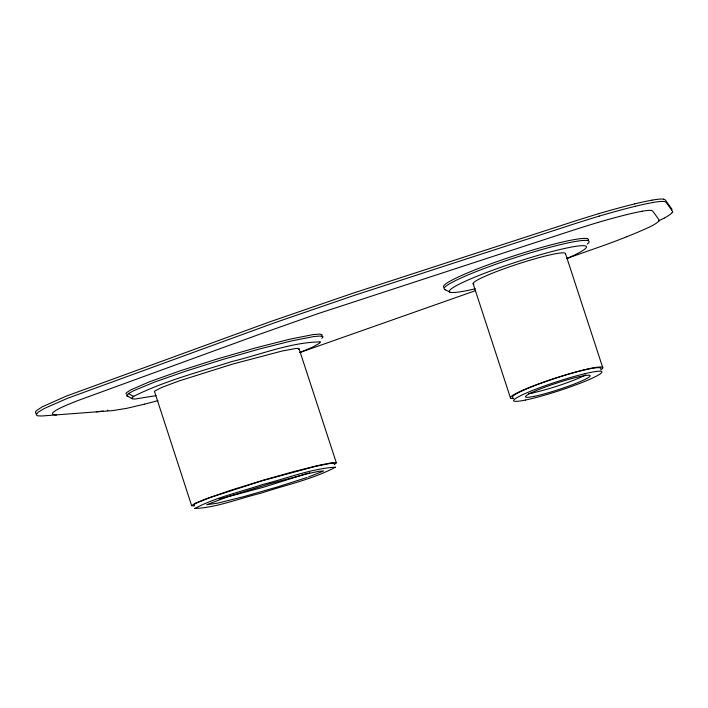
<?xml version="1.0" encoding="UTF-8"?>
<svg xmlns="http://www.w3.org/2000/svg" width="708" height="708" viewBox="0 0 708 708"><rect width="100%" height="100%" fill="white"/><g stroke="black" fill="none" stroke-linecap="round" stroke-linejoin="round"><path stroke-width="1.06" d="M194.204 506.052L191.664 505.645L195.328 503.211L206.001 498.839L231.224 490.122L263.119 480.245L294.36 471.422L320.29 464.979L331.512 462.828L336.291 462.758L334.468 464.51M658.838 221.135L658.971 220.976A55.127 5.478 -18.1 0 0 659.236 220.418L659.245 220.197A58.95 5.859 -18.1 0 0 659.104 219.887L652.652 210.975L651.245 210.409M334.105 464.05L333.866 463.244L330.539 463.386L315.52 466.351L262.633 480.608L210.603 497.379L196.355 503.096L193.85 504.645L194.364 505.397M298.634 349.407L298.741 348.478L295.971 348.46L282.297 350.982L232.543 364.116L179.283 380.877L161.619 387.471L154.441 391.267L191.664 505.707M321.768 338.371L321.981 338.194A47.197 4.691 -18.1 0 0 322.742 336.663M322.76 336.663L320.007 336.043L313.679 336.583L291.731 340.867L259.739 348.92L222.71 359.496L186.177 371.001L154.902 381.939L133.883 390.612L128.467 393.595L126.635 395.604L132.281 398.746L134.555 399.073L156.008 395.675M133.794 396.268L132.015 397.808L132.281 398.746M133.803 396.259C164.937 380.815 198.921 371.974 231.95 361.522C260.677 354.611 290.563 342.336 320.096 341.902M652.634 225.427L652.165 225.675A50.826 5.045 -18.1 0 1 646.501 228.41A109.731 10.903 -18.1 0 1 626.978 236.658M626.952 236.667L624.792 237.525A98.341 9.77 -18.1 0 1 603.623 245.499L566.763 258.491M299.511 352.637L312.6 347.141L319.379 343.309A43.029 4.275 -18.1 0 0 320.078 341.902M300.059 352.469L475.086 290.793M309.131 472.829L309.715 472.625M307.909 473.254L263.243 487.29L220.949 498.609M308.44 477.006L323.689 470.962L318.919 471.289L306.467 473.962L269.084 483.962L228.082 496.6L206.674 504.742L218.037 503.078L244.313 496.485L277.315 486.989L307.157 477.449M598.039 222.427L596.835 222.79A139.591 13.868 -18.1 0 0 566.373 232.419L317.423 313.839L258.942 334.477L81.225 399.347C80.013 399.781 39.86 414.463 56.569 414.95M144.644 404.135L126.573 408.366L112.395 410.64L41.79 416.003L37.657 415.826L36.179 414.764L38.214 412.171L44.454 408.419L67.49 398.303L274.677 322.742L353.796 295.546L563.223 227.489A155.034 15.399 -18.1 0 1 599.287 216.09M627.341 214.471L628.536 214.179A79.907 7.938 -18.1 0 1 642.183 211.241M547.532 255.473L549.258 255.066A48.56 4.823 -18.1 0 1 565.347 254.128M584.808 373.709L586.49 373.32A46.471 4.62 -18.1 0 1 589.826 379.276A46.471 4.62 -18.1 0 1 525.663 400.002M220.338 498.751L219.135 499.025M532.257 392.958L533.159 392.772M534.319 396.321L533.416 396.498A33.984 3.372 -18.1 0 1 534.159 391.506A33.984 3.372 -18.1 0 1 577.268 377.16L579.073 376.736A33.984 3.372 -18.1 0 1 581.1 381.214A33.984 3.372 -18.1 0 1 534.336 396.312M525.637 400.011L524.54 400.232A46.471 4.62 -18.1 0 1 525.601 393.365A46.471 4.62 -18.1 0 1 584.826 373.7M642.209 211.232L642.846 211.117A54.357 5.398 -18.1 0 1 651.192 210.426M107.359 410.348L107.917 410.251M103.111 411.021L97.943 411.658M97.518 411.702L96.279 411.808M128.564 396.453L127.068 396.135M663.617 199.152L665.193 199.824L671.662 208.763A74.278 7.381 -18.1 0 1 671.83 209.152L671.821 209.409A70.95 7.045 -18.1 0 1 671.556 210.019M664.387 201.514L665.971 202.187L672.432 211.126A74.278 7.381 -18.1 0 1 672.6 211.506L672.591 211.772A70.95 7.045 -18.1 0 1 672.175 212.604M587.481 238.72L587.047 238.605A56.295 5.593 -18.1 0 0 586.667 238.534L586.551 238.516A76.26 7.576 -18.1 0 0 501.901 259.916A76.26 7.576 -18.1 0 0 444.341 287.59M36.435 413.339L35.958 413.136M444.659 289.457L449.872 292.068M126.431 394.17L125.997 393.524L126.502 392.692L130.759 389.896L149.485 381.789L180.39 370.744L217.63 358.868L256.305 347.708L290.023 339.141L313.042 334.619L319.706 334.079L322.167 334.796A47.197 4.691 -18.1 0 1 321.839 335.742M128.467 393.595L133.52 396.445M35.692 412.95L35.471 411.932L36.444 410.649L42.082 406.914L66.021 396.214L269.5 321.954L352.035 293.51L562.453 225.126A155.034 15.399 -18.1 0 1 598.517 213.727M299.024 348.655L336.362 462.855M565.453 253.535L602.765 367.682M473.13 283.696L510.441 397.852M587.454 238.729A76.26 7.576 -18.1 0 1 588.339 240.322M588.012 243.472A76.26 7.576 -18.1 0 0 588.1 240.693L587.693 240.57A56.295 5.593 -18.1 0 0 587.313 240.508L587.197 240.49A76.26 7.576 -18.1 0 0 500.742 262.509A76.26 7.576 -18.1 0 0 445.651 289.74M587.498 243.915A76.26 7.576 -18.1 0 1 587.313 244.074M566.719 258.597A72.101 7.16 -18.1 0 0 585.489 245.968L585.1 245.853A53.171 5.283 -18.1 0 0 584.737 245.782L584.631 245.773A72.154 7.168 -18.1 0 0 501.14 267.199A72.154 7.168 -18.1 0 0 451.554 292.466L452.306 292.501A72.101 7.16 -18.1 0 0 475.298 288.758M158.034 400.56A99.226 9.859 -18.1 0 1 144.689 404.118M658.767 221.162A74.163 7.363 -18.1 0 1 652.688 225.409M598.074 222.409A98.031 9.735 -18.1 0 1 627.279 214.497M664.131 218.135A66.393 6.593 -18.1 0 1 661.467 219.507M660.998 219.737A66.393 6.593 -18.1 0 1 660.015 220.215M659.511 220.453A66.393 6.593 -18.1 0 1 659.006 220.692M672.096 212.63A89.553 8.894 -18.1 0 1 664.219 218.117M652.909 202.479A69.667 6.921 -18.1 0 1 664.325 201.541M652.139 200.125A69.667 6.921 -18.1 0 1 663.555 199.178M635.492 206.24A95.297 9.461 -18.1 0 1 652.838 202.515M634.722 203.877A95.297 9.461 -18.1 0 1 652.068 200.152M599.331 216.055A113.475 11.275 -18.1 0 1 635.386 206.285M598.561 213.701A113.475 11.275 -18.1 0 1 634.616 203.922M474.006 284.235A48.56 4.823 -18.1 0 1 495.025 272.146A48.56 4.823 -18.1 0 1 547.558 255.464M600.765 369.974A48.56 4.823 -18.1 0 0 586.587 369.213L584.843 369.62A48.56 4.823 -18.1 0 0 528.876 387.674A48.56 4.823 -18.1 0 0 513.601 398.524M600.747 368.806A46.471 4.62 -18.1 0 0 585.348 369.771L583.649 370.169A46.471 4.62 -18.1 0 0 534.124 385.842A46.471 4.62 -18.1 0 0 512.99 397.604M585.675 374.913A33.984 3.372 -18.1 0 1 584.773 375.39M584.383 375.594A33.984 3.372 -18.1 0 1 533.177 392.763M532.274 392.949A33.984 3.372 -18.1 0 1 528.469 393.586M194.815 508.486C216.834 507.609 239.331 498.335 261.075 493.157C285.873 484.883 312.485 479.413 335.557 467.156C311.122 468.625 286.669 478.511 262.703 484.476C240.056 492.051 216.011 497.299 194.842 508.415"/></g></svg>
